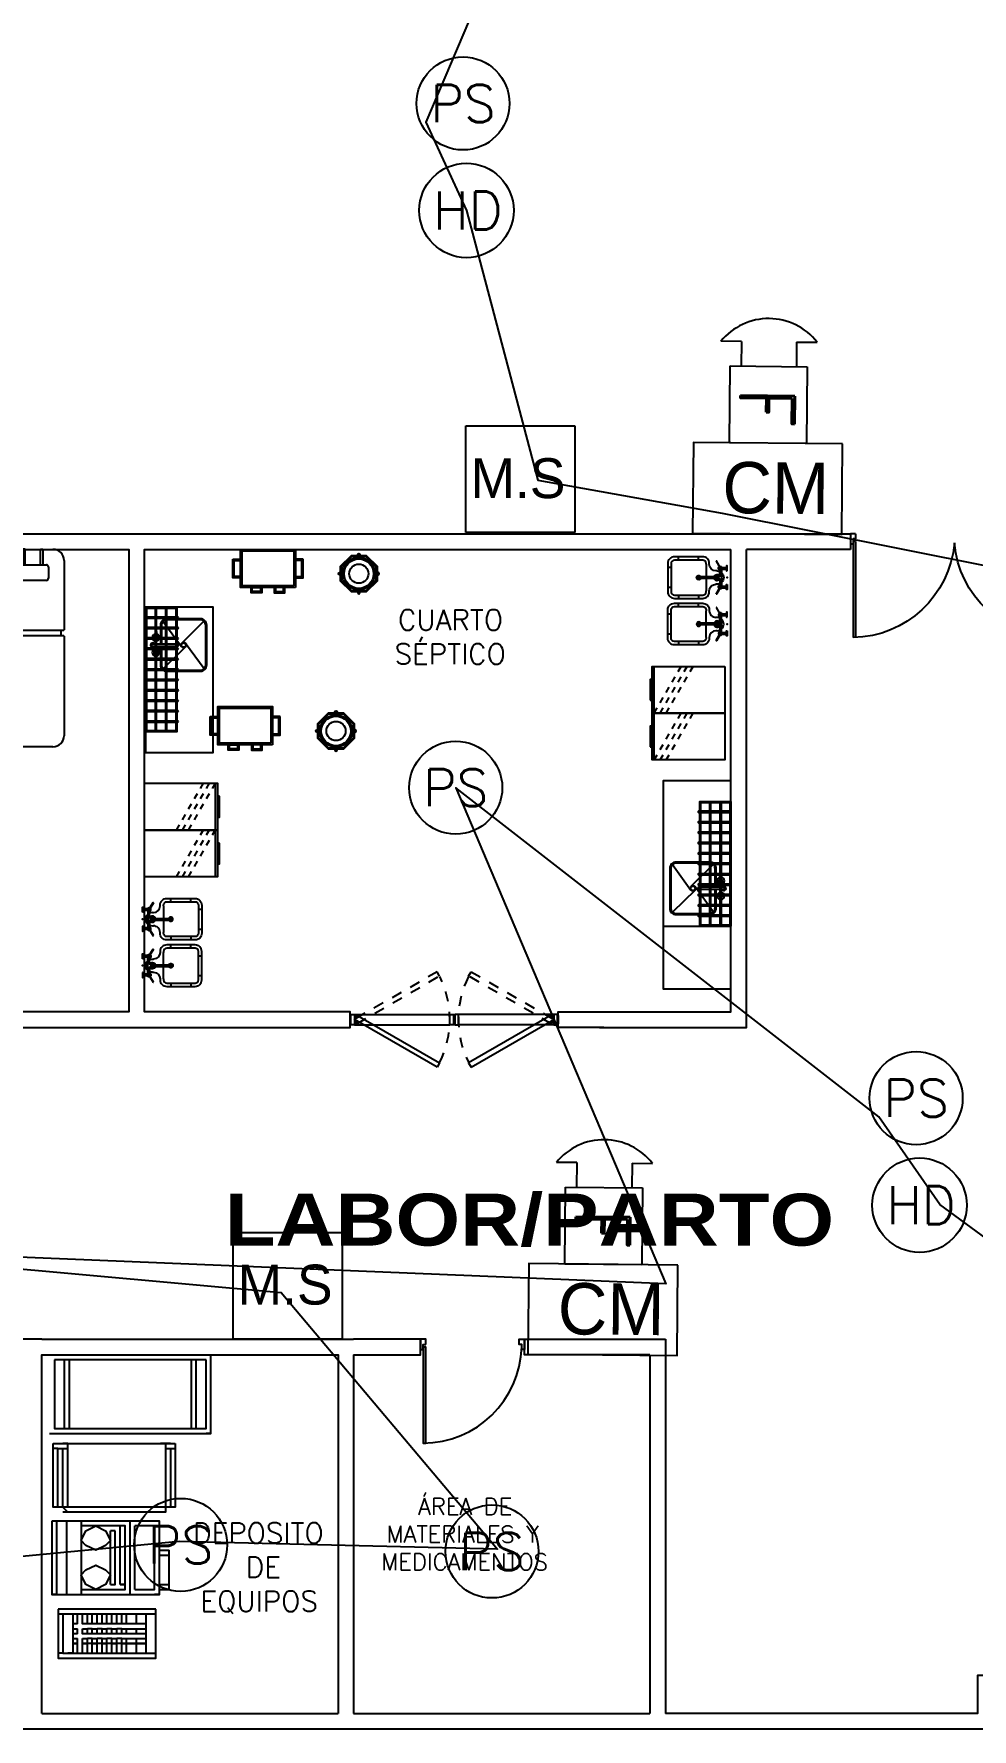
# Model space of a CAD drawing. Header units: metres. Extents: x -39 to 21688, y -24 to 9022.
# Drawn here: x 359.89 to 368.91, y 0 to 16.31 of the extents above; entities that cross this region are included whole.
import ezdxf
from ezdxf.enums import TextEntityAlignment as Align

# ---------------------------------------------------------------- set-up
doc = ezdxf.new("R2010")
doc.units = ezdxf.units.M
doc.header["$MEASUREMENT"] = 0
doc.linetypes.add('HIDDEN2', pattern=[4.7625, 3.175, -1.5875])
doc.linetypes.add('HIDDEN4', pattern=[0.09375, 0.0625, -0.03125])
for name, color, linetype in [('AN-TEXTO', 3, 'Continuous'), ('AR-MOBILIRIO', 1, 'Continuous'), ('AR-MUROS', 6, 'Continuous'), ('AR-PUERTAS', 2, 'Continuous'), ('AR-VENTANAS', 2, 'Continuous'), ('MOBILIARIO', 42, 'Continuous'), ('PISOS', 1, 'Continuous')]:
    doc.layers.add(name, color=color, linetype=linetype)
doc.styles.add('ELEC', font='comic.ttf', dxfattribs={"height": 50})
doc.styles.add('REGULAR-2.5', font='romans.shx', dxfattribs={"height": 2.5})
doc.styles.add('ROMAND', font='romand', dxfattribs={"height": 0.5})
doc.styles.add('ROMANS', font='romans.shx', dxfattribs={"width": 0.75})
doc.styles.add('TITULO-5', font='ariblk.ttf', dxfattribs={"height": 5})

# ---------------------------------------------------------------- blocks, each defined once
blk = doc.blocks.new('A$C5093183C')
at = {"layer": 'AR-MOBILIRIO'}
for points in [[(0.047, 0.612), (0.094, 0.612), (0.094, 0.659), (0.094, 0.659)], [(0.094, 0.659), (1.035, 0.659), (1.082, 0.659)], [(1.035, 0.659), (1.082, 0.612), (1.082, 0.612), (1.082, 0.612)], [(0, 0.612), (0.094, 0.612), (0.094, 0.612)], [(0, 0.047), (0, 0.612), (0, 0.612)], [(0, 0.612), (1.176, 0.612), (1.176, 0.612)], [(0, 0), (0, 0.612), (0, 0.612)], [(0.047, 0.047), (0.047, 0.612), (0.094, 0.612)], [(0.047, 0.612), (0.047, 0.612), (0.094, 0.612)], [(0.094, 0.612), (1.035, 0.612), (1.035, 0.612)], [(0.094, 0), (0.094, 0.612), (0.141, 0.612)], [(0.094, 0), (0.094, 0.612), (0.094, 0.612)], [(1.035, 0.612), (1.035, 0), (1.035, 0)], [(1.035, 0.612), (1.129, 0.612), (1.176, 0.612)], [(1.035, 0.612), (1.035, 0), (1.035, 0)], [(1.082, 0.612), (1.082, 0.047), (1.082, 0.047)], [(1.082, 0.612), (1.082, 0.612), (1.082, 0.612)], [(1.129, 0.612), (1.129, 0.047), (1.176, 0.047)], [(1.176, 0.612), (1.176, 0), (1.176, 0)], [(0.094, 0.047), (0, 0.047), (0, 0.047)], [(1.176, 0), (0, 0), (0, 0)], [(0.094, 0), (0.094, 0), (0.047, 0), (0.094, 0)], [(0.047, 0), (0.094, 0)], [(1.035, 0), (0.094, 0), (0.141, 0)], [(1.035, 0), (0.094, 0), (0.094, 0)], [(1.129, 0.047), (1.035, 0.047), (1.035, 0.047)], [(1.082, 0), (1.082, 0), (1.035, 0), (1.082, 0)], [(1.082, 0), (1.082, 0)]]:
    blk.add_lwpolyline(points, dxfattribs=at)
blk = doc.blocks.new('A$C767F6C9E')
at = {"layer": 'AR-MOBILIRIO'}
for points in [[(0, 0.659), (0, 0.282), (0, 0.282)], [(0.094, 0.659), (0, 0.659), (0, 0.659)], [(0.094, 0.706), (0.094, 0), (0.141, 0)], [(1.129, 0.706), (0.094, 0.706), (0.141, 0.706)], [(0.141, 0.659), (0.141, 0.047), (0.141, 0.047)], [(0.329, 0.659), (0.141, 0.659), (0.141, 0.659)], [(0.329, 0.659), (0.329, 0.047), (0.329, 0.047)], [(0.376, 0.706), (0.376, 0), (0.376, 0)], [(0.424, 0.659), (0.424, 0.047), (0.424, 0.047)], [(0.847, 0.659), (0.424, 0.659), (0.424, 0.659)], [(0.847, 0.518), (0.8, 0.471), (0.706, 0.424), (0.612, 0.471), (0.565, 0.518), (0.612, 0.612), (0.706, 0.659), (0.8, 0.612), (0.847, 0.518), (0.847, 0.518)], [(0.847, 0), (0.847, 0.706), (0.847, 0.706)], [(0.988, 0.706), (0.847, 0.706), (0.847, 0.706)], [(0.988, 0), (0.988, 0.706), (0.988, 0.706)], [(0.988, 0), (0.988, 0.706), (0.988, 0.706)], [(1.082, 0.706), (0.988, 0.706), (0.988, 0.706)], [(1.082, 0), (1.082, 0.706), (1.129, 0.706)], [(1.129, 0), (1.129, 0.706), (1.129, 0.706)], [(0, 0.612), (0, 0.329), (0, 0.329)], [(0.094, 0.612), (0, 0.612), (0, 0.612)], [(0.424, 0.612), (0.424, 0.047), (0.471, 0.047)], [(0.471, 0.612), (0.424, 0.612), (0.471, 0.612)], [(0.471, 0.612), (0.471, 0.047), (0.471, 0.047)], [(0.518, 0.612), (0.518, 0.094), (0.518, 0.094)], [(0.565, 0.612), (0.518, 0.612), (0.518, 0.612)], [(0.565, 0.612), (0.565, 0.094), (0.565, 0.094)], [(0.094, 0.329), (0, 0.329), (0, 0.329)], [(0.094, 0.282), (0, 0.282), (0, 0.282)], [(0.847, 0.188), (0.8, 0.094), (0.706, 0.047), (0.612, 0.094), (0.565, 0.188), (0.612, 0.235), (0.706, 0.282), (0.8, 0.235), (0.847, 0.188), (0.847, 0.188)], [(0.141, 0.047), (0.329, 0.047), (0.329, 0.047)], [(0.424, 0.047), (0.847, 0.047), (0.847, 0.047)], [(0.424, 0.047), (0.471, 0.047), (0.471, 0.047)], [(0.518, 0.094), (0.565, 0.094), (0.565, 0.094)], [(0.094, 0), (1.129, 0), (1.129, 0)], [(0.847, 0), (0.988, 0), (0.988, 0)], [(0.988, 0), (1.082, 0), (1.129, 0)]]:
    blk.add_lwpolyline(points, dxfattribs=at)
blk = doc.blocks.new('A$C2FF01921')
at = {"layer": 'AR-MOBILIRIO'}
for points in [[(0.941, 0.471), (0, 0.471), (0, 0.471)], [(0, 0.471), (0, 0), (0, 0)], [(0, 0.424), (0, 0.047), (0, 0.047)], [(0.894, 0.424), (0, 0.424), (0, 0.424)], [(0.094, 0.424), (0.094, 0.329), (0.094, 0.329)], [(0.094, 0.424), (0.094, 0.047), (0.094, 0.047)], [(0.094, 0.329), (0.188, 0.329), (0.188, 0.329)], [(0.188, 0.329), (0.094, 0.329), (0.094, 0.329)], [(0.094, 0.329), (0.094, 0.282), (0.094, 0.282)], [(0.188, 0.424), (0.188, 0.329), (0.188, 0.329)], [(0.188, 0.424), (0.188, 0.329), (0.188, 0.329)], [(0.188, 0.329), (0.282, 0.329), (0.282, 0.329)], [(0.282, 0.329), (0.188, 0.329), (0.188, 0.329)], [(0.188, 0.329), (0.188, 0.282), (0.188, 0.282)], [(0.188, 0.329), (0.188, 0.282), (0.188, 0.282)], [(0.282, 0.424), (0.282, 0.329), (0.282, 0.329)], [(0.282, 0.424), (0.282, 0.329), (0.282, 0.329)], [(0.282, 0.329), (0.329, 0.329), (0.376, 0.329)], [(0.329, 0.329), (0.282, 0.329), (0.282, 0.329)], [(0.282, 0.329), (0.282, 0.282), (0.282, 0.282)], [(0.282, 0.329), (0.282, 0.282), (0.282, 0.282)], [(0.329, 0.424), (0.329, 0.329), (0.376, 0.329)], [(0.329, 0.329), (0.329, 0.282), (0.376, 0.282)], [(0.376, 0.424), (0.376, 0.329), (0.376, 0.329)], [(0.376, 0.329), (0.424, 0.329), (0.471, 0.329)], [(0.424, 0.329), (0.376, 0.329), (0.376, 0.329)], [(0.376, 0.329), (0.376, 0.282), (0.376, 0.282)], [(0.424, 0.424), (0.424, 0.329), (0.471, 0.329)], [(0.424, 0.329), (0.424, 0.282), (0.471, 0.282)], [(0.471, 0.424), (0.471, 0.329), (0.471, 0.329)], [(0.471, 0.329), (0.518, 0.329), (0.565, 0.329)], [(0.518, 0.329), (0.471, 0.329), (0.471, 0.329)], [(0.471, 0.329), (0.471, 0.282), (0.471, 0.282)], [(0.518, 0.424), (0.518, 0.329), (0.565, 0.329)], [(0.518, 0.329), (0.518, 0.282), (0.565, 0.282)], [(0.565, 0.424), (0.565, 0.329), (0.565, 0.329)], [(0.565, 0.329), (0.612, 0.329), (0.659, 0.329)], [(0.612, 0.329), (0.565, 0.329), (0.565, 0.329)], [(0.565, 0.329), (0.565, 0.282), (0.565, 0.282)], [(0.612, 0.424), (0.612, 0.329), (0.659, 0.329)], [(0.612, 0.329), (0.612, 0.282), (0.659, 0.282)], [(0.659, 0.424), (0.659, 0.329), (0.659, 0.329)], [(0.706, 0.329), (0.659, 0.329), (0.659, 0.329)], [(0.659, 0.329), (0.706, 0.329), (0.706, 0.329)], [(0.659, 0.329), (0.659, 0.282), (0.659, 0.282)], [(0.706, 0.424), (0.706, 0.329), (0.706, 0.329)], [(0.706, 0.329), (0.706, 0.282), (0.706, 0.282)], [(0.753, 0.424), (0.753, 0.329), (0.753, 0.329)], [(0.8, 0.329), (0.753, 0.329), (0.753, 0.329)], [(0.753, 0.329), (0.8, 0.329), (0.8, 0.329)], [(0.753, 0.329), (0.753, 0.282), (0.753, 0.282)], [(0.8, 0.047), (0.8, 0.424), (0.847, 0.424)], [(0.8, 0.329), (0.8, 0.424), (0.8, 0.424)], [(0.8, 0.282), (0.8, 0.329), (0.8, 0.329)], [(0.894, 0.047), (0.894, 0.424), (0.941, 0.424)], [(0.941, 0), (0.941, 0.471), (0.941, 0.471)], [(0.188, 0.282), (0.094, 0.282), (0.094, 0.282)], [(0.094, 0.235), (0.188, 0.235), (0.188, 0.235)], [(0.094, 0.235), (0.094, 0.188), (0.094, 0.188)], [(0.188, 0.188), (0.094, 0.188), (0.094, 0.188)], [(0.282, 0.282), (0.188, 0.282), (0.188, 0.282)], [(0.188, 0.235), (0.282, 0.235), (0.282, 0.235)], [(0.188, 0.235), (0.188, 0.188), (0.188, 0.188)], [(0.188, 0.235), (0.188, 0.188), (0.188, 0.188)], [(0.282, 0.188), (0.188, 0.188), (0.188, 0.188)], [(0.329, 0.282), (0.282, 0.282), (0.282, 0.282)], [(0.282, 0.235), (0.329, 0.235), (0.376, 0.235)], [(0.282, 0.235), (0.282, 0.188), (0.282, 0.188)], [(0.282, 0.235), (0.282, 0.188), (0.282, 0.188)], [(0.329, 0.188), (0.282, 0.188), (0.282, 0.188)], [(0.329, 0.235), (0.329, 0.188), (0.376, 0.188)], [(0.424, 0.282), (0.376, 0.282), (0.376, 0.282)], [(0.376, 0.235), (0.424, 0.235), (0.471, 0.235)], [(0.376, 0.235), (0.376, 0.188), (0.376, 0.188)], [(0.424, 0.188), (0.376, 0.188), (0.376, 0.188)], [(0.424, 0.235), (0.424, 0.188), (0.471, 0.188)], [(0.518, 0.282), (0.471, 0.282), (0.471, 0.282)], [(0.471, 0.235), (0.518, 0.235), (0.565, 0.235)], [(0.471, 0.235), (0.471, 0.188), (0.471, 0.188)], [(0.518, 0.188), (0.471, 0.188), (0.471, 0.188)], [(0.518, 0.235), (0.518, 0.188), (0.565, 0.188)], [(0.612, 0.282), (0.565, 0.282), (0.565, 0.282)], [(0.565, 0.235), (0.612, 0.235), (0.659, 0.235)], [(0.565, 0.235), (0.565, 0.188), (0.565, 0.188)], [(0.612, 0.188), (0.565, 0.188), (0.565, 0.188)], [(0.612, 0.235), (0.612, 0.188), (0.659, 0.188)], [(0.706, 0.282), (0.659, 0.282), (0.659, 0.282)], [(0.659, 0.235), (0.706, 0.235), (0.706, 0.235)], [(0.659, 0.235), (0.659, 0.188), (0.659, 0.188)], [(0.706, 0.188), (0.659, 0.188), (0.659, 0.188)], [(0.706, 0.235), (0.706, 0.188), (0.706, 0.188)], [(0.8, 0.282), (0.753, 0.282), (0.753, 0.282)], [(0.753, 0.235), (0.8, 0.235), (0.8, 0.235)], [(0.753, 0.235), (0.753, 0.188), (0.753, 0.188)], [(0.8, 0.188), (0.753, 0.188), (0.753, 0.188)], [(0.8, 0.188), (0.8, 0.235), (0.8, 0.235)], [(0, 0.047), (0.894, 0.047), (0.941, 0.047)], [(0.094, 0.141), (0.188, 0.141), (0.188, 0.141)], [(0.094, 0.141), (0.094, 0.047), (0.094, 0.047)], [(0.188, 0.141), (0.282, 0.141), (0.282, 0.141)], [(0.188, 0.141), (0.188, 0.047), (0.188, 0.047)], [(0.188, 0.141), (0.188, 0.047), (0.188, 0.047)], [(0.282, 0.141), (0.329, 0.141), (0.376, 0.141)], [(0.282, 0.141), (0.282, 0.047), (0.282, 0.047)], [(0.282, 0.141), (0.282, 0.047), (0.282, 0.047)], [(0.329, 0.141), (0.329, 0.047), (0.376, 0.047)], [(0.376, 0.141), (0.424, 0.141), (0.471, 0.141)], [(0.376, 0.141), (0.376, 0.047), (0.376, 0.047)], [(0.424, 0.141), (0.424, 0.047), (0.471, 0.047)], [(0.471, 0.141), (0.518, 0.141), (0.565, 0.141)], [(0.471, 0.141), (0.471, 0.047), (0.471, 0.047)], [(0.518, 0.141), (0.518, 0.047), (0.565, 0.047)], [(0.565, 0.141), (0.612, 0.141), (0.659, 0.141)], [(0.565, 0.141), (0.565, 0.047), (0.565, 0.047)], [(0.612, 0.141), (0.612, 0.047), (0.659, 0.047)], [(0.659, 0.141), (0.706, 0.141), (0.706, 0.141)], [(0.659, 0.141), (0.659, 0.047), (0.659, 0.047)], [(0.706, 0.141), (0.706, 0.047), (0.706, 0.047)], [(0.753, 0.141), (0.8, 0.141), (0.8, 0.141)], [(0.753, 0.141), (0.753, 0.047), (0.753, 0.047)], [(0.8, 0.047), (0.8, 0.141), (0.8, 0.141)], [(0, 0), (0.941, 0), (0.941, 0)]]:
    blk.add_lwpolyline(points, dxfattribs=at)
blk = doc.blocks.new('A$C015401A7')
at = {"layer": 'AR-MOBILIRIO'}
for points in [[(0, 0.753), (0, 0), (0.047, 0)], [(1.553, 0.753), (0, 0.753), (0.047, 0.753)], [(0.047, 0.706), (0.047, 0.047), (0.047, 0.047)], [(1.506, 0.706), (0.047, 0.706), (0.047, 0.706)], [(0.141, 0.706), (0.141, 0.047), (0.141, 0.047)], [(0.188, 0.706), (0.188, 0.047), (0.188, 0.047)], [(1.365, 0.047), (1.365, 0.706), (1.365, 0.706)], [(1.412, 0.047), (1.412, 0.706), (1.412, 0.706)], [(1.506, 0.047), (1.506, 0.706), (1.506, 0.706)], [(0, 0), (1.553, 0), (1.553, 0)], [(0.047, 0.047), (1.506, 0.047), (1.506, 0.047)]]:
    blk.add_lwpolyline(points, dxfattribs=at)
blk = doc.blocks.new('111111')
at = {"layer": 'AR-PUERTAS', "linetype": 'Continuous'}
for p, q in [((254.317, 121.561), (254.317, 122.51)), ((254.342, 121.586), (254.342, 122.51)), ((256.267, 122.51), (256.242, 122.51)), ((256.242, 121.586), (256.242, 122.51)), ((256.267, 121.561), (256.267, 122.51)), ((254.292, 121.511), (254.292, 121.611)), ((254.317, 121.611), (254.292, 121.611)), ((254.342, 121.511), (254.292, 121.511)), ((254.342, 121.586), (254.317, 121.586)), ((254.342, 121.561), (254.317, 121.561)), ((254.342, 121.511), (254.342, 121.561)), ((256.242, 121.586), (256.267, 121.586)), ((256.242, 121.511), (256.242, 121.561)), ((256.242, 121.561), (256.267, 121.561)), ((256.242, 121.511), (256.292, 121.511)), ((256.267, 121.611), (256.292, 121.611)), ((256.292, 121.511), (256.292, 121.611))]:
    blk.add_line(p, q, dxfattribs=at)
for centre, start, end in [((254.297, 121.512), 5.0221, 88.847), ((256.287, 121.512), 91.153, 174.9779)]:
    blk.add_arc(centre, 0.999, start, end, dxfattribs=at)
blk = doc.blocks.new('CAMILLA_01')
for p, q in [((-1900, 97.5), (-1900, 193)), ((-1793, 300), (-1125, 300)), ((-1120, 295), (-1120, -295)), ((-1120, 270), (-1070, 270)), ((-1070, -295), (-1070, 295)), ((-1065, 300), (-107, 300)), ((0, 193), (0, -193)), ((-1901.5, 97.5), (-1751.592, 97.5)), ((-1901.5, 72.5), (-1901.5, 97.5)), ((-1751.592, 72.5), (-1901.5, 72.5)), ((-1900, 72.5), (-1900, 97.5)), ((-1900, -72.5), (-1900, 72.5)), ((-1751.592, -130), (-1751.592, 130)), ((-1731.592, 150), (-1621.592, 150)), ((-1601.592, 130), (-1601.592, -130)), ((-1751.592, -72.5), (-1901.5, -72.5)), ((-1901.5, -72.5), (-1901.5, -97.5)), ((-1901.5, -97.5), (-1751.592, -97.5)), ((-1900, -97.5), (-1900, -72.5)), ((-1900, -193), (-1900, -97.5)), ((-1621.592, -150), (-1731.592, -150)), ((-1125, -300), (-1793, -300)), ((-1070, -270), (-1120, -270)), ((-107, -300), (-1065, -300))]:
    blk.add_line(p, q)
for centre, radius, start, end in [((-1793, 193), 107, 90, 180), ((-1125, 295), 5, 0, 90), ((-1065, 295), 5, 90, 180), ((-107, 193), 107, 0, 90), ((-1731.592, 130), 20, 90, 180), ((-1621.592, 130), 20, 0, 90), ((-1731.592, -130), 20, 180, 270), ((-1621.592, -130), 20, 270, 0), ((-1793, -193), 107, 180, 270), ((-1125, -295), 5, 270, 0), ((-1065, -295), 5, 180, 270), ((-107, -193), 107, 270, 0)]:
    blk.add_arc(centre, radius, start, end)
blk = doc.blocks.new('A$C631E24F3')
at = {"layer": 'AR-MOBILIRIO'}
for points in [[(1.127, 0.463), (1.127, 0.963), (0.627, 0.963), (0.627, 0.463), (1.127, 0.463)], [(0.864, 0.938), (0.652, 0.938), (0.652, 0.488), (0.864, 0.488)], [(0.864, 0.488), (0.864, 0.938)], [(0.889, 0.463), (0.889, 0.963)], [(0.889, 0.488), (1.102, 0.488), (1.102, 0.938), (0.889, 0.938)]]:
    blk.add_lwpolyline(points, dxfattribs=at)
at = {"layer": 'AR-MOBILIRIO', "xscale": -0.0009999999999763531, "yscale": 0.0009999999997489795, "zscale": 0.0009999999999999736, "rotation": 90}
blk.add_blockref('CAMILLA_01', (0.3, 0), dxfattribs=at)
blk = doc.blocks.new('TARJA')
for p, q in [((-0.014, -0.022), (-0.227, 0.194)), ((0.23, 0.196), (-0.014, 0.018)), ((0.232, -0.198), (0.019, 0.018)), ((0.019, -0.022), (-0.225, -0.2)), ((-0.008, -0.3), (-0.008, -0.06)), ((0.012, -0.3), (0.012, -0.06)), ((-0.134, -0.27), (-0.134, -0.273)), ((-0.134, -0.273), (-0.054, -0.273)), ((-0.127, -0.263), (-0.055, -0.263)), ((0.139, -0.273), (0.058, -0.273)), ((0.132, -0.263), (0.059, -0.263)), ((0.139, -0.27), (0.139, -0.273))]:
    blk.add_line(p, q)
for points in [[(0.012, -0.225), (0.194, -0.225, 0.414214), (0.254, -0.165), (0.254, 0.161, 0.414214), (0.194, 0.221), (-0.19, 0.221, 0.414214), (-0.25, 0.161), (-0.25, -0.165, 0.414214), (-0.19, -0.225), (-0.007, -0.225)], [(0.012, -0.215), (0.194, -0.215, 0.414214), (0.244, -0.165), (0.244, 0.161, 0.414214), (0.194, 0.211), (-0.19, 0.211, 0.414214), (-0.24, 0.161), (-0.24, -0.165, 0.414214), (-0.19, -0.215), (-0.007, -0.215)]]:
    blk.add_lwpolyline(points, format="xyb")
for radius in [0.026, 0.021]:
    blk.add_circle((0.002, -0.002), radius)
for centre, radius, start, end in [((0.002, -0.06), 0.01, 0, 180), ((-0.127, -0.27), 0.00711, 89.9822, 179.9822), ((-0.07, -0.27), 0.0345, 185.2545, 168.7617), ((-0.07, -0.27), 0.0167, 190.9013, 156.3336), ((0.002, -0.3), 0.02, 120, 60), ((0.002, -0.3), 0.01, 180, 0), ((0.075, -0.27), 0.0345, 11.2383, 354.7455), ((0.075, -0.27), 0.0167, 23.6664, 349.0987), ((0.132, -0.27), 0.00711, 0.0178, 90.0178)]:
    blk.add_arc(centre, radius, start, end)
blk = doc.blocks.new('A$C1D6F04FD')
at = {"layer": 'AR-MOBILIRIO'}
for p, q in [((0.095, 0.205), (0.01, 0.205)), ((0.095, 0.195), (0.01, 0.195)), ((0.195, 0.205), (0.105, 0.205)), ((0.195, 0.195), (0.105, 0.195)), ((0.295, 0.205), (0.205, 0.205)), ((0.295, 0.195), (0.205, 0.195)), ((0.395, 0.205), (0.305, 0.205)), ((0.395, 0.195), (0.305, 0.195)), ((0.495, 0.205), (0.405, 0.205)), ((0.495, 0.195), (0.405, 0.195)), ((0.595, 0.205), (0.505, 0.205)), ((0.595, 0.195), (0.505, 0.195)), ((0.695, 0.205), (0.605, 0.205)), ((0.695, 0.195), (0.605, 0.195)), ((0.795, 0.205), (0.705, 0.205)), ((0.795, 0.195), (0.705, 0.195)), ((0.895, 0.205), (0.805, 0.205)), ((0.895, 0.195), (0.805, 0.195)), ((0.995, 0.205), (0.905, 0.205)), ((0.995, 0.195), (0.905, 0.195)), ((1.095, 0.205), (1.005, 0.205)), ((1.095, 0.195), (1.005, 0.195)), ((1.19, 0.205), (1.105, 0.205)), ((1.19, 0.195), (1.105, 0.195)), ((0.095, 0.105), (0.01, 0.105)), ((0.095, 0.095), (0.01, 0.095)), ((0.195, 0.105), (0.105, 0.105)), ((0.195, 0.095), (0.105, 0.095)), ((0.295, 0.105), (0.205, 0.105)), ((0.295, 0.095), (0.205, 0.095)), ((0.395, 0.105), (0.305, 0.105)), ((0.395, 0.095), (0.305, 0.095)), ((0.495, 0.105), (0.405, 0.105)), ((0.495, 0.095), (0.405, 0.095)), ((0.595, 0.105), (0.505, 0.105)), ((0.595, 0.095), (0.505, 0.095)), ((0.695, 0.105), (0.605, 0.105)), ((0.695, 0.095), (0.605, 0.095)), ((0.795, 0.105), (0.705, 0.105)), ((0.795, 0.095), (0.705, 0.095)), ((0.895, 0.105), (0.805, 0.105)), ((0.895, 0.095), (0.805, 0.095)), ((0.995, 0.105), (0.905, 0.105)), ((0.995, 0.095), (0.905, 0.095)), ((1.095, 0.105), (1.005, 0.105)), ((1.095, 0.095), (1.005, 0.095)), ((1.19, 0.105), (1.105, 0.105)), ((1.19, 0.095), (1.105, 0.095))]:
    blk.add_line(p, q, dxfattribs=at)
blk.add_lwpolyline([(1.397, 0), (1.397, 0.65), (0, 0.65), (0, 0)], close=True, dxfattribs=at)
for points in [[(1.2, 0), (0, 0), (0, 0.3), (0.095, 0.3)], [(0.095, 0.01), (0.01, 0.01), (0.01, 0.29), (0.095, 0.29)], [(0.105, 0.3), (0.195, 0.3)], [(0.105, 0.29), (0.195, 0.29)], [(0.205, 0.3), (0.295, 0.3)], [(0.205, 0.29), (0.295, 0.29)], [(0.305, 0.3), (0.395, 0.3)], [(0.305, 0.29), (0.395, 0.29)], [(0.405, 0.3), (0.495, 0.3)], [(0.405, 0.29), (0.495, 0.29)], [(0.505, 0.3), (0.595, 0.3)], [(0.505, 0.29), (0.595, 0.29)], [(0.605, 0.3), (0.695, 0.3)], [(0.605, 0.29), (0.695, 0.29)], [(0.705, 0.3), (0.795, 0.3)], [(0.705, 0.29), (0.795, 0.29)], [(0.805, 0.3), (0.895, 0.3)], [(0.805, 0.29), (0.895, 0.29)], [(0.905, 0.3), (0.995, 0.3)], [(0.905, 0.29), (0.995, 0.29)], [(1.005, 0.3), (1.095, 0.3)], [(1.005, 0.29), (1.095, 0.29)], [(1.105, 0.3), (1.2, 0.3), (1.2, 0)], [(1.105, 0.29), (1.19, 0.29), (1.19, 0.01)], [(0.195, 0.01), (0.105, 0.01)], [(0.295, 0.01), (0.205, 0.01)], [(0.395, 0.01), (0.305, 0.01)], [(0.495, 0.01), (0.405, 0.01)], [(0.595, 0.01), (0.505, 0.01)], [(0.695, 0.01), (0.605, 0.01)], [(0.795, 0.01), (0.705, 0.01)], [(0.895, 0.01), (0.805, 0.01)], [(0.995, 0.01), (0.905, 0.01)], [(1.095, 0.01), (1.005, 0.01)], [(1.19, 0.01), (1.105, 0.01)]]:
    blk.add_lwpolyline(points, dxfattribs=at)
for points in [[(0.105, 0.01), (0.105, 0.31, 1), (0.095, 0.31), (0.095, 0.01)], [(0.205, 0.01), (0.205, 0.31, 1), (0.195, 0.31), (0.195, 0.01)], [(0.305, 0.01), (0.305, 0.31, 1), (0.295, 0.31), (0.295, 0.01)], [(0.405, 0.01), (0.405, 0.31, 1), (0.395, 0.31), (0.395, 0.01)], [(0.505, 0.01), (0.505, 0.31, 1), (0.495, 0.31), (0.495, 0.01)], [(0.605, 0.01), (0.605, 0.31, 1), (0.595, 0.31), (0.595, 0.01)], [(0.705, 0.01), (0.705, 0.31, 1), (0.695, 0.31), (0.695, 0.01)], [(0.805, 0.01), (0.805, 0.31, 1), (0.795, 0.31), (0.795, 0.01)], [(0.905, 0.01), (0.905, 0.31, 1), (0.895, 0.31), (0.895, 0.01)], [(1.005, 0.01), (1.005, 0.31, 1), (0.995, 0.31), (0.995, 0.01)], [(1.105, 0.01), (1.105, 0.31, 1), (1.095, 0.31), (1.095, 0.01)]]:
    blk.add_lwpolyline(points, format="xyb", dxfattribs=at)
at = {"layer": 'AR-MOBILIRIO', "color": 8}
blk.add_blockref('TARJA', (0.362, 0.367), dxfattribs=at)
blk = doc.blocks.new('A$C4E58417D')
at = {"layer": 'AR-MOBILIRIO'}
for points in [[(0.123, 0.37), (0.267, 0.37), (0.37, 0.267), (0.37, 0.123), (0.267, 0.02), (0.123, 0.02), (0.02, 0.123), (0.02, 0.267)], [(0.127, 0.36), (0.263, 0.36), (0.36, 0.263), (0.36, 0.127), (0.263, 0.03), (0.127, 0.03), (0.03, 0.127), (0.03, 0.263)], [(0.18, 0.35), (0.18, 0.355), (0.21, 0.355), (0.21, 0.35)], [(0.18, 0.04), (0.18, 0.035), (0.21, 0.035), (0.21, 0.04)]]:
    blk.add_lwpolyline(points, close=True, dxfattribs=at)
for points in [[(0.195, 0.35), (0.195, 0.345, 1), (0.195, 0.045), (0.195, 0.04)], [(0.205, 0.37), (0.205, 0.38, 1), (0.185, 0.38), (0.185, 0.37)], [(0.02, 0.185), (0.01, 0.185, -1), (0.01, 0.205), (0.02, 0.205)], [(0.37, 0.185), (0.38, 0.185, 1), (0.38, 0.205), (0.37, 0.205)], [(0.205, 0.02), (0.205, 0.01, -1), (0.185, 0.01), (0.185, 0.02)]]:
    blk.add_lwpolyline(points, format="xyb", dxfattribs=at)
for radius in [0.155, 0.142, 0.092]:
    blk.add_circle((0.195, 0.195), radius, dxfattribs=at)
blk = doc.blocks.new('A$C136E0BDE')
at = {"layer": 'AR-MOBILIRIO'}
for p, q in [((0.3, 0.329), (0.35, 0.358)), ((0.4, 0.386), (0.45, 0.415)), ((0.4, 0.329), (0.45, 0.358)), ((0, 0.155), (0.05, 0.184)), ((0.1, 0.213), (0.15, 0.242)), ((0.1, 0.155), (0.15, 0.184)), ((0.2, 0.271), (0.25, 0.3)), ((0.2, 0.213), (0.25, 0.242)), ((0.2, 0.155), (0.25, 0.184)), ((0.3, 0.271), (0.35, 0.3)), ((0.3, 0.213), (0.35, 0.242)), ((0.4, 0.271), (0.45, 0.3)), ((0, 0.098), (0.05, 0.127)), ((0, 0.04), (0.05, 0.069)), ((0, 0.04), (0.45, 0.04)), ((0.1, 0.098), (0.15, 0.127))]:
    blk.add_line(p, q, dxfattribs=at)
for points in [[(0.45, 0.72), (0, 0.72), (0, 0.02), (0.45, 0.02)], [(0.125, 0), (0.125, 0.01), (0.325, 0.01), (0.325, 0)]]:
    blk.add_lwpolyline(points, close=True, dxfattribs=at)
blk = doc.blocks.new('A$C79D419E8')
at = {"layer": 'AR-MOBILIRIO'}
for points in [[(0.095, 0.675), (0.095, 0.601), (0.273, 0.601), (0.273, 0.675)], [(0.368, 0.073), (0.368, 0.601), (0, 0.601), (0, 0.073)], [(0.368, 0.5), (0.368, 0.398), (0.419, 0.398), (0.419, 0.5)], [(0.368, 0.175), (0.368, 0.277), (0.419, 0.277), (0.419, 0.175)], [(0.095, 0), (0.095, 0.073), (0.273, 0.073), (0.273, 0)]]:
    blk.add_lwpolyline(points, close=True, dxfattribs=at)
at = {"layer": 'AR-MOBILIRIO', "color": 250}
for points in [[(0.107, 0.663), (0.107, 0.601), (0.261, 0.601), (0.261, 0.663)], [(0.352, 0.089), (0.352, 0.585), (0.016, 0.585), (0.016, 0.089)], [(0.368, 0.488), (0.368, 0.41), (0.407, 0.41), (0.407, 0.488)], [(0.368, 0.187), (0.368, 0.265), (0.407, 0.265), (0.407, 0.187)], [(0.107, 0.012), (0.107, 0.073), (0.261, 0.073), (0.261, 0.012)]]:
    blk.add_lwpolyline(points, close=True, dxfattribs=at)
blk = doc.blocks.new('A$C18344971')
at = {"layer": 'AR-MOBILIRIO', "color": 250}
for p, q in [((0.102, 0.523), (0.102, 0.566)), ((0.118, 0.523), (0.118, 0.566)), ((0.277, 0.518), (0.123, 0.518)), ((0.184, 0.502), (0.128, 0.502)), ((0.192, 0.494), (0.192, 0.298)), ((0.208, 0.494), (0.208, 0.298)), ((0.216, 0.502), (0.272, 0.502)), ((0.282, 0.523), (0.282, 0.566)), ((0.298, 0.523), (0.298, 0.566)), ((0.032, 0.296), (0, 0.296)), ((0.368, 0.296), (0.4, 0.296)), ((0.032, 0.104), (0, 0.104)), ((0.104, 0.032), (0.104, 0)), ((0.296, 0.032), (0.296, 0)), ((0.368, 0.104), (0.4, 0.104))]:
    blk.add_line(p, q, dxfattribs=at)
at = {"layer": 'AR-MOBILIRIO'}
for p, q in [((0.192, 0.368), (0.072, 0.368)), ((0.136, 0.474), (0.136, 0.464)), ((0.328, 0.368), (0.208, 0.368)), ((0.264, 0.474), (0.264, 0.464))]:
    blk.add_line(p, q, dxfattribs=at)
at = {"layer": 'AR-MOBILIRIO', "color": 250}
for points in [[(0.042, 0.465), (0.109, 0.504), (0.107, 0.507), (0.04, 0.468)], [(0.134, 0.57), (0.086, 0.57), (0.086, 0.566), (0.134, 0.566)], [(0.266, 0.57), (0.314, 0.57), (0.314, 0.566), (0.266, 0.566)], [(0.358, 0.465), (0.291, 0.504), (0.293, 0.507), (0.36, 0.468)]]:
    blk.add_lwpolyline(points, close=True, dxfattribs=at)
at = {"layer": 'AR-MOBILIRIO'}
for points in [[(0.328, 0.4), (0.336, 0.4, -0.414214), (0.4, 0.336), (0.4, 0.064, -0.414214), (0.336, 0), (0.064, 0, -0.414214), (0, 0.064), (0, 0.336, -0.414214), (0.064, 0.4), (0.072, 0.4)], [(0.328, 0.368), (0.336, 0.368, -0.414214), (0.368, 0.336), (0.368, 0.064, -0.414214), (0.336, 0.032), (0.064, 0.032, -0.414214), (0.032, 0.064), (0.032, 0.336, -0.414214), (0.064, 0.368), (0.072, 0.368)]]:
    blk.add_lwpolyline(points, format="xyb", dxfattribs=at)
at = {"layer": 'AR-MOBILIRIO', "color": 250}
for centre, radius, start, end in [((0.11, 0.506), 0.018, 217.6623, 202.3377), ((0.11, 0.506), 0.006, 233.5782, 186.4218), ((0.2, 0.474), 0.0298, 114.4436, 254.4122), ((0.2, 0.474), 0.0203, 113.185, 246.815), ((0.184, 0.494), 0.008, 0, 90), ((0.216, 0.494), 0.008, 90, 180), ((0.2, 0.474), 0.0298, 285.5878, 65.5564), ((0.2, 0.474), 0.0203, 293.185, 66.815), ((0.29, 0.506), 0.018, 337.6623, 322.3377), ((0.29, 0.506), 0.006, 353.5782, 306.4218), ((0.2, 0.298), 0.0203, 113.185, 66.815), ((0.2, 0.298), 0.012, 131.8103, 48.1897), ((0.2, 0.298), 0.008, 180, 0)]:
    blk.add_arc(centre, radius, start, end, dxfattribs=at)
at = {"layer": 'AR-MOBILIRIO'}
for centre, start, end in [((0.2, 0.474), 154.0555, 180), ((0.2, 0.474), 43.4325, 136.5675), ((0.2, 0.474), 0, 25.9445), ((0.072, 0.464), 270, 0), ((0.328, 0.464), 180, 270)]:
    blk.add_arc(centre, 0.064, start, end, dxfattribs=at)
blk.add_point((0.2, 0.57), dxfattribs=at)
blk = doc.blocks.new('AR-PUERTA DE DOBLE BATEO')
at = {"layer": 'AR-PUERTAS', "linetype": 'HIDDEN2'}
for p, q in [((-0.05, 0.953), (-0.05, 0.035)), ((0.05, 0.953), (0.05, 0.035)), ((-0.05, -0.965), (-0.05, -0.047)), ((0.05, -0.965), (0.05, -0.047))]:
    blk.add_line(p, q, dxfattribs=at)
at = {"layer": 'AR-PUERTAS'}
for points in [[(0.05, 0.988), (-0.05, 0.988), (-0.05, 0.953), (0.05, 0.953)], [(-0.04, 0.988), (-0.04, 0.994), (0.04, 0.994), (0.04, 0.988)], [(0.456, 0.158), (-0.002, 0.953), (-0.044, 0.929), (0.415, 0.134)], [(0.05, 0.035), (-0.05, 0.035), (-0.05, 0), (0.05, 0)], [(-0.04, -0.006), (-0.04, 0), (0.04, 0), (0.04, -0.006)], [(0.05, -0.047), (-0.05, -0.047), (-0.05, -0.012), (0.05, -0.012)], [(0.456, -0.17), (-0.002, -0.965), (-0.044, -0.941), (0.415, -0.146)], [(-0.04, -0.006), (-0.04, -0.012), (0.04, -0.012), (0.04, -0.006)], [(0.05, -1), (-0.05, -1), (-0.05, -0.965), (0.05, -0.965)], [(-0.04, -1), (-0.04, -1.006), (0.04, -1.006), (0.04, -1)]]:
    blk.add_lwpolyline(points, close=True, dxfattribs=at)
at = {"layer": 'AR-PUERTAS', "color": 1, "linetype": 'HIDDEN4'}
for points in [[(-0.461, 0.158), (-0.002, 0.953), (0.039, 0.929), (-0.42, 0.134)], [(-0.461, -0.17), (-0.002, -0.965), (0.039, -0.941), (-0.42, -0.146)]]:
    blk.add_lwpolyline(points, close=True, dxfattribs=at)
for centre, start, end in [((-0.002, 0.963), 243.6523, 296.3478), ((-0.002, -0.975), 63.6523, 116.3478)]:
    blk.add_arc(centre, 0.928, start, end, dxfattribs=at)
blk = doc.blocks.new('AR-PUERTA 1')
at = {"layer": 'AR-PUERTAS', "linetype": 'Continuous'}
for points in [[(0.954, 0.033), (0.954, 0.958), (0.929, 0.958), (0.929, 0.033)], [(0.004, 0.058), (0.004, 0.008), (0.029, 0.008), (0.029, -0.042), (-0.021, -0.042), (-0.021, 0.058)], [(0.929, 0.008), (0.929, -0.042), (0.979, -0.042), (0.979, 0.058), (0.954, 0.058), (0.954, 0.008)]]:
    blk.add_lwpolyline(points, close=True, dxfattribs=at)
blk.add_arc((0.954, 0.008), 0.949, 89.9989, 178.4932, dxfattribs=at)
blk = doc.blocks.new('PS SENSOR')
at = {"ltscale": 8}
blk.add_circle((0, 0), 20.42, dxfattribs=at)
at = {"ltscale": 8, "style": 'ROMANS'}
blk.add_text('PS', height=16.335, dxfattribs=at).set_placement((0, 0), align=Align.MIDDLE)
blk = doc.blocks.new('HD SENSOR')
at = {"ltscale": 8}
blk.add_circle((-0.65, 0), 20.73, dxfattribs=at)
at = {"ltscale": 8, "style": 'ROMANS'}
blk.add_text('HD', height=16.585, dxfattribs=at).set_placement((0, 0), align=Align.MIDDLE)
blk = doc.blocks.new('INT SIREN')
at = {"ltscale": 8}
for p, q in [((-24.72, 16.12), (-24.72, 21.09)), ((-18.73, 0), (-18.73, 18.73)), ((-18.73, 18.73), (0, 18.73)), ((0, 18.73), (0, 0)), ((-24.72, 16.12), (-18.73, 16.12)), ((-24.72, 2.67), (-24.72, -2.32)), ((-24.72, 2.67), (-18.73, 2.67)), ((0, 0), (-18.73, 0))]:
    blk.add_line(p, q, dxfattribs=at)
blk.add_ellipse((-15.42, 9.39), major_axis=(0, 14.95), ratio=1, start_param=0.671127, end_param=2.470465, dxfattribs=at)
at = {"ltscale": 8, "style": 'ROMAND', "text_generation_flag": 6}
blk.add_text('F', height=13.19, rotation=180, dxfattribs=at).set_placement((-13.79, 2.59))
blk = doc.blocks.new('CONTOL MODULE')
at = {"ltscale": 8}
blk.add_lwpolyline([(52.32, 31.74), (0, 31.74), (0, 0), (52.32, 0)], close=True, dxfattribs=at)
at = {"ltscale": 8, "insert": (10.33, 25.09), "char_height": 18, "width": 37.8, "attachment_point": 1}
blk.add_mtext('CM', dxfattribs=at)
blk = doc.blocks.new('MANUAL CALL POINT')
at = {"ltscale": 8}
for p, q in [((0, 18.71), (19.12, 18.71)), ((0, 0), (0, 18.71)), ((19.12, 18.71), (19.12, 0)), ((19.12, 0), (0, 0))]:
    blk.add_line(p, q, dxfattribs=at)
at = {"ltscale": 8, "style": 'ELEC'}
blk.add_text('M.S', height=7, dxfattribs=at).set_placement((0.8, 6.05))

msp = doc.modelspace()

# ---------------------------------------------------------------- linework, layer by layer
at = {"layer": 'AR-MUROS'}
for p, q in [((346.26348, 11.5001), (366.74443, 11.5001)), ((366.74443, 11.5001), (367.74443, 11.5001)), ((367.74443, 11.5001), (367.74443, 11.3501)), ((367.74443, 11.3501), (366.74443, 11.3501)), ((359.96561, 3.75035), (362.96558, 3.75035)), ((362.96558, 3.60035), (362.96558, 0.15043)), ((365.81558, 3.60035), (365.81558, 0.15043)), ((365.96558, 3.75035), (365.96558, 0.15043))]:
    msp.add_line(p, q, dxfattribs=at)
for points in [[(377.59443, 56.44698), (377.59443, 16.81643), (377.59443, 0.00044), (289.65483, 0), (283.65483, 0), (283.65483, 12.40006), (283.80483, 12.40006), (283.80483, 11.5001)], [(355.01559, 11.3501), (360.16559, 11.3501), (360.80501, 11.3501), (360.80501, 6.90025), (360.16559, 6.90025), (358.81999, 6.90025), (358.81999, 6.75025), (362.93186, 6.75025), (362.93186, 6.90025), (360.95501, 6.90025), (360.95501, 11.3501), (366.59443, 11.3501)], [(365.37382, 6.75025), (364.93186, 6.75025), (364.93186, 6.90025), (365.37382, 6.90025), (366.59443, 6.90025), (366.59443, 11.3501)], [(365.32974, 6.75025), (366.74443, 6.75025), (366.74443, 11.3501)], [(365.94443, 9.12166), (365.94443, 7.12166), (366.59443, 7.12166)], [(359.96561, 3.75034), (358.51561, 3.75032)], [(359.96561, 0.15035), (359.96561, 3.60035), (362.81558, 3.60035), (362.81558, 3.10038), (362.81558, 0.15043)], [(362.96558, 3.60035), (363.60853, 3.60035), (363.60853, 3.75035), (362.96558, 3.75035)], [(365.81558, 3.60035), (364.60853, 3.60035), (364.60853, 3.75035), (365.96558, 3.75035)], [(371.66558, 0.15043), (369.11558, 0.15043), (369.11558, 0.51719), (368.96558, 0.51719), (368.96558, 0.15043), (365.96558, 0.15043)], [(359.96561, 0.15043), (362.81558, 0.15043)], [(362.96558, 0.15043), (365.81558, 0.15043)]]:
    msp.add_lwpolyline(points, dxfattribs=at)
at = {"layer": 'AR-VENTANAS'}
msp.add_lwpolyline([(365.53274, 19.86692), (363.6601, 15.46091), (364.05102, 14.61033), (364.73828, 12.0164), (366.51042, 11.69875), (375.18321, 9.96803), (376.11875, 2.97867), (373.08367, 2.57242), (370.02321, 1.49417), (370.29091, 3.80955), (368.60529, 5.04666), (368.01807, 5.89106), (363.94809, 9.05678), (365.96892, 4.28288), (357.48856, 4.63434), (362.2696, 4.19983), (364.34853, 1.73011), (361.28748, 1.80626), (358.29607, 1.52077)], dxfattribs=at)

# ---------------------------------------------------------------- block references
at = {"xscale": -1, "rotation": 180}
msp.add_blockref('111111', (113.45224, 133.0112), dxfattribs=at)
at = {"layer": 'AR-MUROS', "rotation": 180}
msp.add_blockref('AR-PUERTA 1', (364.58771, 3.70871), dxfattribs=at)
at = {"layer": 'AR-PUERTAS'}
for name, p, xscale, yscale, zscale in [('PS SENSOR', (364.01802, 15.63987), 0.02191086110359542, 0.02191086110359542, 0.02191086110359542), ('HD SENSOR', (364.06527, 14.61033), 0.02191086110359542, 0.02191086110359542, 0.02191086110359542), ('MANUAL CALL POINT', (364.04582, 11.51071), 0.05486273690753236, 0.05486273690753236, 0.05486273690753236), ('PS SENSOR', (363.94809, 9.05678), 0.02191086110359542, 0.02191086110359542, 0.02191086110359542), ('PS SENSOR', (368.37598, 6.07002), 0.02191086110359542, 0.02191086110359542, 0.02191086110359542), ('HD SENSOR', (368.42324, 5.04048), 0.02191086110359542, 0.02191086110359542, 0.02191086110359542), ('MANUAL CALL POINT', (361.80637, 3.7525), 0.05486273690753236, 0.05486273690753236, 0.05486273690753236), ('PS SENSOR', (361.30194, 1.77247), 0.02191086110359542, 0.02191086110359542, 0.02191086110359542), ('PS SENSOR', (364.29618, 1.70875), 0.02191086110359542, 0.02191086110359542, 0.02191086110359542)]:
    msp.add_blockref(name, p, dxfattribs=dict(at, xscale=xscale, yscale=yscale, zscale=zscale))
for name, p, xscale, yscale, zscale, rotation in [('INT SIREN', (366.58096, 12.37418), 0.03950117057348717, 0.03950117057348717, 0.03950117057348717, 269.4549962202634), ('CONTOL MODULE', (366.22511, 11.50692), 0.02743136845376618, 0.02743136845376618, 0.02743136845376618, 359.4549962202634), ('INT SIREN', (364.99791, 4.47443), 0.03950117057348717, 0.03950117057348717, 0.03950117057348717, 269.4549962202634), ('CONTOL MODULE', (364.64206, 3.60717), 0.02743136845376618, 0.02743136845376618, 0.02743136845376618, 359.4549962202634)]:
    msp.add_blockref(name, p, dxfattribs=dict(at, xscale=xscale, yscale=yscale, zscale=zscale, rotation=rotation))
at = {"layer": 'AR-PUERTAS', "rotation": 270.0000135837768}
msp.add_blockref('AR-PUERTA DE DOBLE BATEO', (363.93794, 6.82525), dxfattribs=at)
at = {"layer": 'MOBILIARIO', "xscale": -1}
for name, p, rotation in [('A$C79D419E8', (362.47948, 11.35009), 90), ('A$C18344971', (365.98709, 10.87819), 270), ('A$C136E0BDE', (365.81645, 9.7737), 270), ('A$C79D419E8', (362.25986, 9.83662), 90), ('A$C136E0BDE', (365.81645, 9.3237), 270), ('A$C136E0BDE', (361.67501, 9.09923), 90), ('A$C136E0BDE', (361.67501, 8.64923), 90), ('A$C18344971', (361.50437, 7.54473), 90)]:
    msp.add_blockref(name, p, dxfattribs=dict(at, rotation=rotation))
at = {"layer": 'MOBILIARIO'}
for name, p, rotation in [('A$C4E58417D', (362.82094, 11.31072), 269.9999999999999), ('A$C1D6F04FD', (360.96517, 10.79339), 270), ('A$C18344971', (365.98709, 10.83095), 270), ('A$C4E58417D', (362.60131, 9.79725), 270), ('A$C1D6F04FD', (366.59443, 7.7246), 90), ('A$C18344971', (361.50437, 7.59198), 89.99999999999997), ('A$C015401A7', (361.59383, 3.59818), 180), ('A$C5093183C', (361.25032, 2.74613), 180), ('A$C767F6C9E', (361.19116, 2.00199), 180), ('A$C2FF01921', (361.06431, 1.15304), 180)]:
    msp.add_blockref(name, p, dxfattribs=dict(at, rotation=rotation))
at = {"layer": 'PISOS', "xscale": -1}
msp.add_blockref('A$C631E24F3', (360.18029, 9.4501), dxfattribs=at)

# ---------------------------------------------------------------- texts
at = {"layer": 'AN-TEXTO', "attachment_point": 1}
for s, width, gutter_width, insert, char_height, style in [('\\pi0.00138;CUARTO \\P\\pi-0.03141;SÉPTICO ', 1.0707216, 0.98365, (363.39077, 10.76957), 0.1967294, 'REGULAR-2.5'), ('\\pi4.23664;LABOR/PARTO', 13.9391766, 2.5, (357.48856, 5.15139), 0.5, 'TITULO-5'), ('\\pi0.62087;ÁREA DE\\P\\pi0.31635;MATERIALES Y\\P\\pi0.26686;MEDICAMENTOS ', 2.2619048, 0.79938, (362.96558, 2.22161), 0.1598761, 'REGULAR-2.5'), ('\\pi-0.12977;DEPOSITO \\P\\pi0.3761;DE \\P\\pi-0.05951;EQUIPOS ', 1.0707216, 0.98365, (361.5521, 1.98447), 0.1967294, 'REGULAR-2.5')]:
    msp.add_mtext_dynamic_manual_height_columns(s, width=width, gutter_width=gutter_width, heights=[0], dxfattribs=dict(at, insert=insert, char_height=char_height, style=style))

doc.saveas('drawing.dxf')
